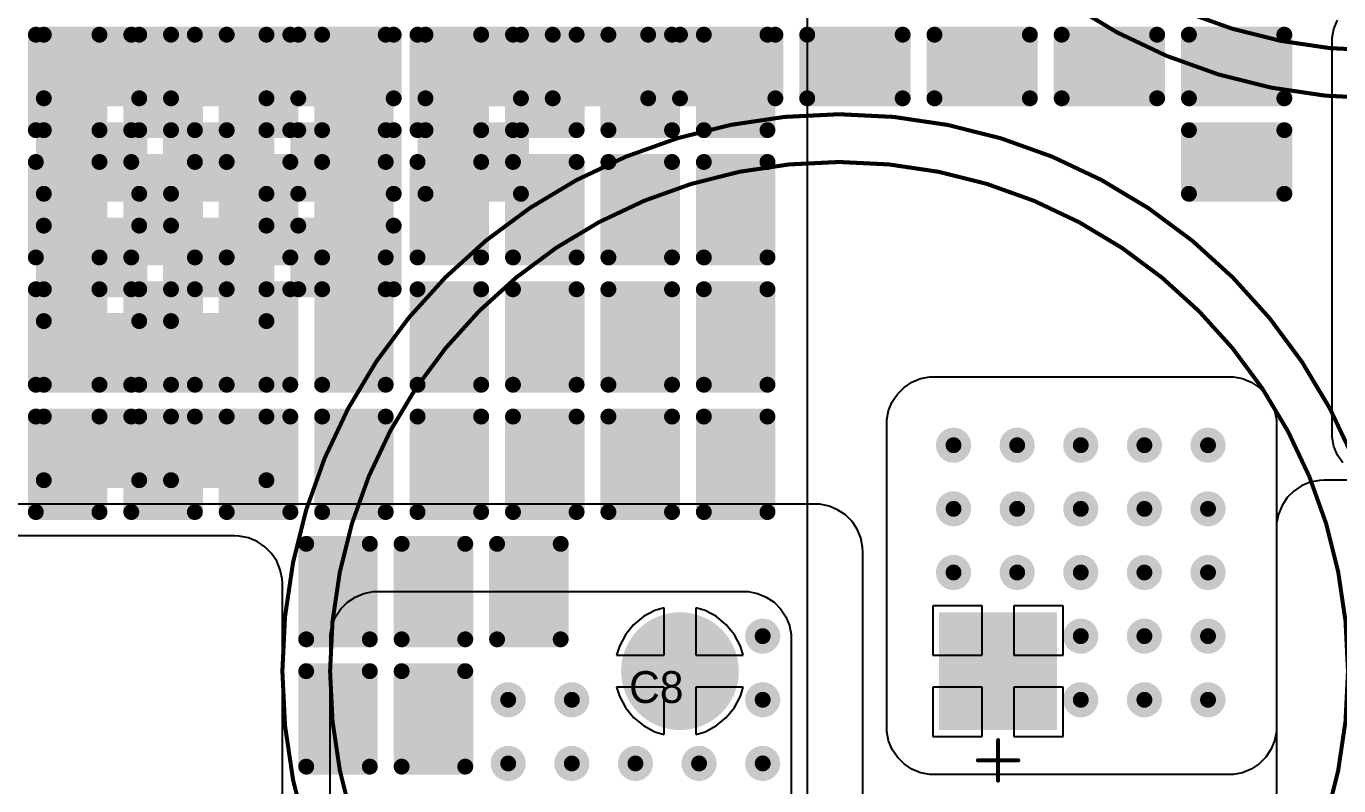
# Model space of a CAD drawing. Header units: millimetres. Extents: x 25 to 183, y 185 to 406.
# Drawn here: x 116.85 to 158.11, y 343.3 to 367.16 of the extents above; entities that cross this region are included whole.
import ezdxf

# ---------------------------------------------------------------- set-up
doc = ezdxf.new("R2010")
doc.units = ezdxf.units.MM
for name, color, linetype in [('BottomLayer', 5, 'Continuous'), ('BottomSolder', 6, 'Continuous'), ('Mechanical13', 56, 'Continuous'), ('MultiLayer', 9, 'Continuous'), ('PadHoleLayer', 156, 'Continuous'), ('TopLayer', 1, 'Continuous'), ('TopOverlay', 2, 'Continuous'), ('TopSolder', 216, 'Continuous'), ('ViaHoleLayer', 16, 'Continuous')]:
    doc.layers.add(name, color=color, linetype=linetype)

# ---------------------------------------------------------------- blocks, each defined once
blk = doc.blocks.new('EL_D35_H45_LS10_1876')
at = {"layer": 'BottomLayer', "const_width": 1.75}
blk.add_lwpolyline([(9.125, 0, 1), (10.875, 0, 1)], format="xyb", close=True, dxfattribs=at)
at = {"layer": 'BottomLayer'}
blk.add_solid([(-1.75, -1.75), (1.75, -1.75), (-1.75, 1.75), (1.75, 1.75)], dxfattribs=at)
at = {"layer": 'BottomSolder', "const_width": 1.852}
blk.add_lwpolyline([(9.074, 0, 1), (10.926, 0, 1)], format="xyb", close=True, dxfattribs=at)
at = {"layer": 'BottomSolder'}
blk.add_solid([(-1.852, -1.852), (1.852, -1.852), (-1.852, 1.852), (1.852, 1.852)], dxfattribs=at)
at = {"layer": 'Mechanical13'}
for points, const_width in [([(22.5, 0, 1), (-12.5, 0, 1)], 0.127), ([(22.5, 0, 1), (-12.5, 0, 1)], 0.127), ([(21, 0, 1), (-11, 0, 1)], 0.127), ([(-12.532, 0, 1), (-12.468, 0, 1)], 0.0635), ([(-12.532, 0, 1), (-12.468, 0, 1)], 0.0635), ([(-11.032, 0, 1), (-10.968, 0, 1)], 0.0635), ([(20.968, 0, 1), (21.032, 0, 1)], 0.0635), ([(22.468, 0, 1), (22.532, 0, 1)], 0.0635), ([(22.468, 0, 1), (22.532, 0, 1)], 0.0635)]:
    blk.add_lwpolyline(points, format="xyb", close=True, dxfattribs=dict(at, const_width=const_width))
at = {"layer": 'MultiLayer', "const_width": 1.75}
blk.add_lwpolyline([(9.125, 0, 1), (10.875, 0, 1)], format="xyb", close=True, dxfattribs=at)
at = {"layer": 'MultiLayer'}
blk.add_solid([(-1.75, -1.75), (1.75, -1.75), (-1.75, 1.75), (1.75, 1.75)], dxfattribs=at)
at = {"layer": 'PadHoleLayer', "const_width": 1.1}
for points in [[(-0.55, 0, 1), (0.55, 0, 1)], [(9.45, 0, 1), (10.55, 0, 1)]]:
    blk.add_lwpolyline(points, format="xyb", close=True, dxfattribs=at)
at = {"layer": 'TopLayer', "const_width": 1.75}
blk.add_lwpolyline([(9.125, 0, 1), (10.875, 0, 1)], format="xyb", close=True, dxfattribs=at)
at = {"layer": 'TopLayer'}
blk.add_solid([(-1.75, -1.75), (1.75, -1.75), (-1.75, 1.75), (1.75, 1.75)], dxfattribs=at)
at = {"layer": 'TopOverlay'}
for points, const_width in [([(22.5, 0, 1), (-12.5, 0, 1)], 0.127), ([(-0.032, 3.438, 1), (0.032, 3.438, 1)], 0.0635), ([(-0.667, 2.803, 1), (-0.603, 2.803, 1)], 0.0635), ([(0.603, 2.803, 1), (0.667, 2.803, 1)], 0.0635), ([(-0.032, 2.168, 1), (0.032, 2.168, 1)], 0.0635), ([(-13.589, 0.425, 1), (-13.462, 0.425, 1)], 0.127), ([(-12.532, 0, 1), (-12.468, 0, 1)], 0.0635), ([(22.468, 0, 1), (22.532, 0, 1)], 0.0635), ([(-14.214, -0.175, 1), (-14.087, -0.175, 1)], 0.127), ([(-12.964, -0.175, 1), (-12.837, -0.175, 1)], 0.127), ([(-13.589, -0.825, 1), (-13.462, -0.825, 1)], 0.127)]:
    blk.add_lwpolyline(points, format="xyb", close=True, dxfattribs=dict(at, const_width=const_width))
for points, const_width in [([(0, 3.438), (0, 2.168)], 0.127), ([(0.635, 2.803), (-0.635, 2.803)], 0.127), ([(-13.525, 0.425), (-13.525, -0.825)], 0.254), ([(-12.9, -0.175), (-14.15, -0.175)], 0.254)]:
    blk.add_lwpolyline(points, dxfattribs=dict(at, const_width=const_width))
at = {"layer": 'TopSolder', "const_width": 1.852}
blk.add_lwpolyline([(9.074, 0, 1), (10.926, 0, 1)], format="xyb", close=True, dxfattribs=at)
at = {"layer": 'TopSolder'}
blk.add_solid([(-1.852, -1.852), (1.852, -1.852), (-1.852, 1.852), (1.852, 1.852)], dxfattribs=at)
blk = doc.blocks.new('EL_D35_H45_LS10_1877')
at = {"layer": 'BottomLayer', "const_width": 1.75}
blk.add_lwpolyline([(9.125, 0, 1), (10.875, 0, 1)], format="xyb", close=True, dxfattribs=at)
at = {"layer": 'BottomLayer'}
blk.add_solid([(-1.75, -1.75), (1.75, -1.75), (-1.75, 1.75), (1.75, 1.75)], dxfattribs=at)
at = {"layer": 'BottomSolder', "const_width": 1.852}
blk.add_lwpolyline([(9.074, 0, 1), (10.926, 0, 1)], format="xyb", close=True, dxfattribs=at)
at = {"layer": 'BottomSolder'}
blk.add_solid([(-1.852, -1.852), (1.852, -1.852), (-1.852, 1.852), (1.852, 1.852)], dxfattribs=at)
at = {"layer": 'Mechanical13'}
for points, const_width in [([(22.5, 0, 1), (-12.5, 0, 1)], 0.127), ([(22.5, 0, 1), (-12.5, 0, 1)], 0.127), ([(21, 0, 1), (-11, 0, 1)], 0.127), ([(-12.532, 0, 1), (-12.468, 0, 1)], 0.0635), ([(-12.532, 0, 1), (-12.468, 0, 1)], 0.0635), ([(-11.032, 0, 1), (-10.968, 0, 1)], 0.0635), ([(20.968, 0, 1), (21.032, 0, 1)], 0.0635), ([(22.468, 0, 1), (22.532, 0, 1)], 0.0635), ([(22.468, 0, 1), (22.532, 0, 1)], 0.0635)]:
    blk.add_lwpolyline(points, format="xyb", close=True, dxfattribs=dict(at, const_width=const_width))
at = {"layer": 'MultiLayer', "const_width": 1.75}
blk.add_lwpolyline([(9.125, 0, 1), (10.875, 0, 1)], format="xyb", close=True, dxfattribs=at)
at = {"layer": 'MultiLayer'}
blk.add_solid([(-1.75, -1.75), (1.75, -1.75), (-1.75, 1.75), (1.75, 1.75)], dxfattribs=at)
at = {"layer": 'PadHoleLayer', "const_width": 1.1}
for points in [[(-0.55, 0, 1), (0.55, 0, 1)], [(9.45, 0, 1), (10.55, 0, 1)]]:
    blk.add_lwpolyline(points, format="xyb", close=True, dxfattribs=at)
at = {"layer": 'TopLayer', "const_width": 1.75}
blk.add_lwpolyline([(9.125, 0, 1), (10.875, 0, 1)], format="xyb", close=True, dxfattribs=at)
at = {"layer": 'TopLayer'}
blk.add_solid([(-1.75, -1.75), (1.75, -1.75), (-1.75, 1.75), (1.75, 1.75)], dxfattribs=at)
at = {"layer": 'TopOverlay'}
for points, const_width in [([(22.5, 0, 1), (-12.5, 0, 1)], 0.127), ([(-0.032, 3.438, 1), (0.032, 3.438, 1)], 0.0635), ([(-0.667, 2.803, 1), (-0.603, 2.803, 1)], 0.0635), ([(0.603, 2.803, 1), (0.667, 2.803, 1)], 0.0635), ([(-0.032, 2.168, 1), (0.032, 2.168, 1)], 0.0635), ([(-13.589, 0.425, 1), (-13.462, 0.425, 1)], 0.127), ([(-12.532, 0, 1), (-12.468, 0, 1)], 0.0635), ([(22.468, 0, 1), (22.532, 0, 1)], 0.0635), ([(-14.214, -0.175, 1), (-14.087, -0.175, 1)], 0.127), ([(-12.964, -0.175, 1), (-12.837, -0.175, 1)], 0.127), ([(-13.589, -0.825, 1), (-13.462, -0.825, 1)], 0.127)]:
    blk.add_lwpolyline(points, format="xyb", close=True, dxfattribs=dict(at, const_width=const_width))
for points, const_width in [([(0, 3.438), (0, 2.168)], 0.127), ([(0.635, 2.803), (-0.635, 2.803)], 0.127), ([(-13.525, 0.425), (-13.525, -0.825)], 0.254), ([(-12.9, -0.175), (-14.15, -0.175)], 0.254)]:
    blk.add_lwpolyline(points, dxfattribs=dict(at, const_width=const_width))
at = {"layer": 'TopSolder', "const_width": 1.852}
blk.add_lwpolyline([(9.074, 0, 1), (10.926, 0, 1)], format="xyb", close=True, dxfattribs=at)
at = {"layer": 'TopSolder'}
blk.add_solid([(-1.852, -1.852), (1.852, -1.852), (-1.852, 1.852), (1.852, 1.852)], dxfattribs=at)

msp = doc.modelspace()

# ---------------------------------------------------------------- linework, layer by layer
at = {"layer": 'BottomLayer'}
for p, q in [((141.4, 371.65), (141.4, 342.649)), ((157.958, 367.088), (158.071, 367.361)), ((157.9, 366.798), (157.958, 367.088)), ((157.9, 366.65), (157.9, 366.798)), ((157.9, 354.4), (157.9, 366.65)), ((144.689, 355.979), (144.962, 356.092)), ((144.962, 356.092), (145.252, 356.15)), ((145.252, 356.15), (145.4, 356.15)), ((145.4, 356.15), (154.65, 356.15)), ((154.65, 356.15), (154.65, 356.15)), ((154.65, 356.15), (154.65, 356.15)), ((154.65, 356.15), (154.798, 356.15)), ((154.798, 356.15), (155.088, 356.092)), ((155.088, 356.092), (155.361, 355.979)), ((144.235, 355.606), (144.444, 355.815)), ((144.444, 355.815), (144.689, 355.979)), ((155.361, 355.979), (155.606, 355.815)), ((155.606, 355.815), (155.815, 355.606)), ((143.958, 355.088), (144.071, 355.361)), ((144.071, 355.361), (144.235, 355.606)), ((155.815, 355.606), (155.979, 355.361)), ((155.979, 355.361), (156.092, 355.088)), ((143.9, 354.798), (143.958, 355.088)), ((156.092, 355.088), (156.15, 354.798)), ((143.9, 354.65), (143.9, 354.798)), ((143.9, 354.53), (143.9, 354.65)), ((143.9, 354.65), (143.9, 354.65)), ((143.9, 354.65), (143.9, 354.65)), ((143.9, 345.15), (143.9, 354.53)), ((156.15, 354.798), (156.15, 354.65)), ((156.15, 354.65), (156.15, 345.15)), ((157.9, 354.252), (157.9, 354.4)), ((157.9, 354.4), (157.9, 354.4)), ((157.958, 353.962), (157.9, 354.252)), ((158.071, 353.689), (157.958, 353.962)), ((158.235, 353.444), (158.071, 353.689)), ((123.4, 351.15), (80.9, 351.15)), ((123.547, 351.143), (123.4, 351.15)), ((123.835, 351.085), (123.547, 351.143)), ((124.107, 350.973), (123.835, 351.085)), ((124.352, 350.81), (124.107, 350.973)), ((124.56, 350.602), (124.352, 350.81)), ((124.723, 350.357), (124.56, 350.602)), ((124.835, 350.085), (124.723, 350.357)), ((124.893, 349.797), (124.835, 350.085)), ((124.9, 349.65), (124.893, 349.797)), ((124.9, 325.9), (124.9, 349.65)), ((124.9, 349.65), (124.9, 349.65)), ((124.9, 349.65), (124.9, 349.65)), ((143.9, 345.002), (143.9, 345.15)), ((143.958, 344.712), (143.9, 345.002)), ((156.15, 345.002), (156.092, 344.712)), ((156.15, 345.15), (156.15, 345.15)), ((156.15, 345.15), (156.15, 345.002)), ((144.071, 344.439), (143.958, 344.712)), ((156.092, 344.712), (155.979, 344.439)), ((144.235, 344.194), (144.071, 344.439)), ((144.444, 343.985), (144.235, 344.194)), ((155.815, 344.194), (155.606, 343.985)), ((155.979, 344.439), (155.815, 344.194)), ((144.689, 343.821), (144.444, 343.985)), ((144.962, 343.708), (144.689, 343.821)), ((155.361, 343.821), (155.088, 343.708)), ((155.606, 343.985), (155.361, 343.821)), ((145.252, 343.65), (144.962, 343.708)), ((145.4, 343.65), (145.252, 343.65)), ((154.65, 343.65), (145.4, 343.65)), ((154.798, 343.65), (154.65, 343.65)), ((155.088, 343.708), (154.798, 343.65))]:
    msp.add_line(p, q, dxfattribs=at)
at = {"layer": 'BottomLayer', "const_width": 0.45}
for points in [[(145.775, 354, 1), (146.225, 354, 1)], [(147.775, 354, 1), (148.225, 354, 1)], [(149.775, 354, 1), (150.225, 354, 1)], [(151.775, 354, 1), (152.225, 354, 1)], [(153.775, 354, 1), (154.225, 354, 1)], [(145.775, 352, 1), (146.225, 352, 1)], [(147.775, 352, 1), (148.225, 352, 1)], [(149.775, 352, 1), (150.225, 352, 1)], [(151.775, 352, 1), (152.225, 352, 1)], [(153.775, 352, 1), (154.225, 352, 1)], [(145.775, 350, 1), (146.225, 350, 1)], [(147.775, 350, 1), (148.225, 350, 1)], [(149.775, 350, 1), (150.225, 350, 1)], [(151.775, 350, 1), (152.225, 350, 1)], [(153.775, 350, 1), (154.225, 350, 1)], [(139.775, 348, 1), (140.225, 348, 1)], [(149.775, 348, 1), (150.225, 348, 1)], [(151.775, 348, 1), (152.225, 348, 1)], [(153.775, 348, 1), (154.225, 348, 1)], [(131.775, 346, 1), (132.225, 346, 1)], [(133.775, 346, 1), (134.225, 346, 1)], [(139.775, 346, 1), (140.225, 346, 1)], [(149.775, 346, 1), (150.225, 346, 1)], [(151.775, 346, 1), (152.225, 346, 1)], [(153.775, 346, 1), (154.225, 346, 1)], [(131.775, 344, 1), (132.225, 344, 1)], [(133.775, 344, 1), (134.225, 344, 1)], [(135.775, 344, 1), (136.225, 344, 1)], [(137.775, 344, 1), (138.225, 344, 1)], [(139.775, 344, 1), (140.225, 344, 1)]]:
    msp.add_lwpolyline(points, format="xyb", close=True, dxfattribs=at)
at = {"layer": 'BottomSolder'}
for points, const_width in [([(117.025, 366.9, 1), (117.275, 366.9, 1)], 0.25), ([(119.025, 366.9, 1), (119.275, 366.9, 1)], 0.25), ([(120.025, 366.9, 1), (120.275, 366.9, 1)], 0.25), ([(122.025, 366.9, 1), (122.275, 366.9, 1)], 0.25), ([(123.025, 366.9, 1), (123.275, 366.9, 1)], 0.25), ([(125.025, 366.9, 1), (125.275, 366.9, 1)], 0.25), ([(126.025, 366.9, 1), (126.275, 366.9, 1)], 0.25), ([(128.025, 366.9, 1), (128.275, 366.9, 1)], 0.25), ([(129.025, 366.9, 1), (129.275, 366.9, 1)], 0.25), ([(131.025, 366.9, 1), (131.275, 366.9, 1)], 0.25), ([(132.025, 366.9, 1), (132.275, 366.9, 1)], 0.25), ([(134.025, 366.9, 1), (134.275, 366.9, 1)], 0.25), ([(135.025, 366.9, 1), (135.275, 366.9, 1)], 0.25), ([(137.025, 366.9, 1), (137.275, 366.9, 1)], 0.25), ([(138.025, 366.9, 1), (138.275, 366.9, 1)], 0.25), ([(140.025, 366.9, 1), (140.275, 366.9, 1)], 0.25), ([(117.025, 363.9, 1), (117.275, 363.9, 1)], 0.25), ([(119.025, 363.9, 1), (119.275, 363.9, 1)], 0.25), ([(120.025, 363.9, 1), (120.275, 363.9, 1)], 0.25), ([(122.025, 363.9, 1), (122.275, 363.9, 1)], 0.25), ([(123.025, 363.9, 1), (123.275, 363.9, 1)], 0.25), ([(125.025, 363.9, 1), (125.275, 363.9, 1)], 0.25), ([(126.025, 363.9, 1), (126.275, 363.9, 1)], 0.25), ([(128.025, 363.9, 1), (128.275, 363.9, 1)], 0.25), ([(129.025, 363.9, 1), (129.275, 363.9, 1)], 0.25), ([(131.025, 363.9, 1), (131.275, 363.9, 1)], 0.25), ([(132.025, 363.9, 1), (132.275, 363.9, 1)], 0.25), ([(134.025, 363.9, 1), (134.275, 363.9, 1)], 0.25), ([(135.025, 363.9, 1), (135.275, 363.9, 1)], 0.25), ([(137.025, 363.9, 1), (137.275, 363.9, 1)], 0.25), ([(138.025, 363.9, 1), (138.275, 363.9, 1)], 0.25), ([(140.025, 363.9, 1), (140.275, 363.9, 1)], 0.25), ([(117.025, 362.9, 1), (117.275, 362.9, 1)], 0.25), ([(119.025, 362.9, 1), (119.275, 362.9, 1)], 0.25), ([(120.025, 362.9, 1), (120.275, 362.9, 1)], 0.25), ([(122.025, 362.9, 1), (122.275, 362.9, 1)], 0.25), ([(123.025, 362.9, 1), (123.275, 362.9, 1)], 0.25), ([(125.025, 362.9, 1), (125.275, 362.9, 1)], 0.25), ([(126.025, 362.9, 1), (126.275, 362.9, 1)], 0.25), ([(128.025, 362.9, 1), (128.275, 362.9, 1)], 0.25), ([(129.025, 362.9, 1), (129.275, 362.9, 1)], 0.25), ([(131.025, 362.9, 1), (131.275, 362.9, 1)], 0.25), ([(132.025, 362.9, 1), (132.275, 362.9, 1)], 0.25), ([(134.025, 362.9, 1), (134.275, 362.9, 1)], 0.25), ([(135.025, 362.9, 1), (135.275, 362.9, 1)], 0.25), ([(137.025, 362.9, 1), (137.275, 362.9, 1)], 0.25), ([(138.025, 362.9, 1), (138.275, 362.9, 1)], 0.25), ([(140.025, 362.9, 1), (140.275, 362.9, 1)], 0.25), ([(117.025, 359.9, 1), (117.275, 359.9, 1)], 0.25), ([(119.025, 359.9, 1), (119.275, 359.9, 1)], 0.25), ([(120.025, 359.9, 1), (120.275, 359.9, 1)], 0.25), ([(122.025, 359.9, 1), (122.275, 359.9, 1)], 0.25), ([(123.025, 359.9, 1), (123.275, 359.9, 1)], 0.25), ([(125.025, 359.9, 1), (125.275, 359.9, 1)], 0.25), ([(126.025, 359.9, 1), (126.275, 359.9, 1)], 0.25), ([(128.025, 359.9, 1), (128.275, 359.9, 1)], 0.25), ([(129.025, 359.9, 1), (129.275, 359.9, 1)], 0.25), ([(131.025, 359.9, 1), (131.275, 359.9, 1)], 0.25), ([(132.025, 359.9, 1), (132.275, 359.9, 1)], 0.25), ([(134.025, 359.9, 1), (134.275, 359.9, 1)], 0.25), ([(135.025, 359.9, 1), (135.275, 359.9, 1)], 0.25), ([(137.025, 359.9, 1), (137.275, 359.9, 1)], 0.25), ([(138.025, 359.9, 1), (138.275, 359.9, 1)], 0.25), ([(140.025, 359.9, 1), (140.275, 359.9, 1)], 0.25), ([(117.025, 358.9, 1), (117.275, 358.9, 1)], 0.25), ([(119.025, 358.9, 1), (119.275, 358.9, 1)], 0.25), ([(120.025, 358.9, 1), (120.275, 358.9, 1)], 0.25), ([(122.025, 358.9, 1), (122.275, 358.9, 1)], 0.25), ([(123.025, 358.9, 1), (123.275, 358.9, 1)], 0.25), ([(125.025, 358.9, 1), (125.275, 358.9, 1)], 0.25), ([(126.025, 358.9, 1), (126.275, 358.9, 1)], 0.25), ([(128.025, 358.9, 1), (128.275, 358.9, 1)], 0.25), ([(129.025, 358.9, 1), (129.275, 358.9, 1)], 0.25), ([(131.025, 358.9, 1), (131.275, 358.9, 1)], 0.25), ([(132.025, 358.9, 1), (132.275, 358.9, 1)], 0.25), ([(134.025, 358.9, 1), (134.275, 358.9, 1)], 0.25), ([(135.025, 358.9, 1), (135.275, 358.9, 1)], 0.25), ([(137.025, 358.9, 1), (137.275, 358.9, 1)], 0.25), ([(138.025, 358.9, 1), (138.275, 358.9, 1)], 0.25), ([(140.025, 358.9, 1), (140.275, 358.9, 1)], 0.25), ([(117.025, 355.9, 1), (117.275, 355.9, 1)], 0.25), ([(119.025, 355.9, 1), (119.275, 355.9, 1)], 0.25), ([(120.025, 355.9, 1), (120.275, 355.9, 1)], 0.25), ([(122.025, 355.9, 1), (122.275, 355.9, 1)], 0.25), ([(123.025, 355.9, 1), (123.275, 355.9, 1)], 0.25), ([(125.025, 355.9, 1), (125.275, 355.9, 1)], 0.25), ([(126.025, 355.9, 1), (126.275, 355.9, 1)], 0.25), ([(128.025, 355.9, 1), (128.275, 355.9, 1)], 0.25), ([(129.025, 355.9, 1), (129.275, 355.9, 1)], 0.25), ([(131.025, 355.9, 1), (131.275, 355.9, 1)], 0.25), ([(132.025, 355.9, 1), (132.275, 355.9, 1)], 0.25), ([(134.025, 355.9, 1), (134.275, 355.9, 1)], 0.25), ([(135.025, 355.9, 1), (135.275, 355.9, 1)], 0.25), ([(137.025, 355.9, 1), (137.275, 355.9, 1)], 0.25), ([(138.025, 355.9, 1), (138.275, 355.9, 1)], 0.25), ([(140.025, 355.9, 1), (140.275, 355.9, 1)], 0.25), ([(117.025, 354.9, 1), (117.275, 354.9, 1)], 0.25), ([(119.025, 354.9, 1), (119.275, 354.9, 1)], 0.25), ([(120.025, 354.9, 1), (120.275, 354.9, 1)], 0.25), ([(122.025, 354.9, 1), (122.275, 354.9, 1)], 0.25), ([(123.025, 354.9, 1), (123.275, 354.9, 1)], 0.25), ([(125.025, 354.9, 1), (125.275, 354.9, 1)], 0.25), ([(126.025, 354.9, 1), (126.275, 354.9, 1)], 0.25), ([(128.025, 354.9, 1), (128.275, 354.9, 1)], 0.25), ([(129.025, 354.9, 1), (129.275, 354.9, 1)], 0.25), ([(131.025, 354.9, 1), (131.275, 354.9, 1)], 0.25), ([(132.025, 354.9, 1), (132.275, 354.9, 1)], 0.25), ([(134.025, 354.9, 1), (134.275, 354.9, 1)], 0.25), ([(135.025, 354.9, 1), (135.275, 354.9, 1)], 0.25), ([(137.025, 354.9, 1), (137.275, 354.9, 1)], 0.25), ([(138.025, 354.9, 1), (138.275, 354.9, 1)], 0.25), ([(140.025, 354.9, 1), (140.275, 354.9, 1)], 0.25), ([(145.724, 354, 1), (146.276, 354, 1)], 0.552), ([(147.724, 354, 1), (148.276, 354, 1)], 0.552), ([(149.724, 354, 1), (150.276, 354, 1)], 0.552), ([(151.724, 354, 1), (152.276, 354, 1)], 0.552), ([(153.724, 354, 1), (154.276, 354, 1)], 0.552), ([(145.724, 352, 1), (146.276, 352, 1)], 0.552), ([(147.724, 352, 1), (148.276, 352, 1)], 0.552), ([(149.724, 352, 1), (150.276, 352, 1)], 0.552), ([(151.724, 352, 1), (152.276, 352, 1)], 0.552), ([(153.724, 352, 1), (154.276, 352, 1)], 0.552), ([(117.025, 351.9, 1), (117.275, 351.9, 1)], 0.25), ([(119.025, 351.9, 1), (119.275, 351.9, 1)], 0.25), ([(120.025, 351.9, 1), (120.275, 351.9, 1)], 0.25), ([(122.025, 351.9, 1), (122.275, 351.9, 1)], 0.25), ([(123.025, 351.9, 1), (123.275, 351.9, 1)], 0.25), ([(125.025, 351.9, 1), (125.275, 351.9, 1)], 0.25), ([(126.025, 351.9, 1), (126.275, 351.9, 1)], 0.25), ([(128.025, 351.9, 1), (128.275, 351.9, 1)], 0.25), ([(129.025, 351.9, 1), (129.275, 351.9, 1)], 0.25), ([(131.025, 351.9, 1), (131.275, 351.9, 1)], 0.25), ([(132.025, 351.9, 1), (132.275, 351.9, 1)], 0.25), ([(134.025, 351.9, 1), (134.275, 351.9, 1)], 0.25), ([(135.025, 351.9, 1), (135.275, 351.9, 1)], 0.25), ([(137.025, 351.9, 1), (137.275, 351.9, 1)], 0.25), ([(138.025, 351.9, 1), (138.275, 351.9, 1)], 0.25), ([(140.025, 351.9, 1), (140.275, 351.9, 1)], 0.25), ([(125.525, 350.9, 1), (125.775, 350.9, 1)], 0.25), ([(127.525, 350.9, 1), (127.775, 350.9, 1)], 0.25), ([(128.525, 350.9, 1), (128.775, 350.9, 1)], 0.25), ([(130.525, 350.9, 1), (130.775, 350.9, 1)], 0.25), ([(131.525, 350.9, 1), (131.775, 350.9, 1)], 0.25), ([(133.525, 350.9, 1), (133.775, 350.9, 1)], 0.25), ([(145.724, 350, 1), (146.276, 350, 1)], 0.552), ([(147.724, 350, 1), (148.276, 350, 1)], 0.552), ([(149.724, 350, 1), (150.276, 350, 1)], 0.552), ([(151.724, 350, 1), (152.276, 350, 1)], 0.552), ([(153.724, 350, 1), (154.276, 350, 1)], 0.552), ([(139.724, 348, 1), (140.276, 348, 1)], 0.552), ([(149.724, 348, 1), (150.276, 348, 1)], 0.552), ([(151.724, 348, 1), (152.276, 348, 1)], 0.552), ([(153.724, 348, 1), (154.276, 348, 1)], 0.552), ([(125.525, 347.9, 1), (125.775, 347.9, 1)], 0.25), ([(127.525, 347.9, 1), (127.775, 347.9, 1)], 0.25), ([(128.525, 347.9, 1), (128.775, 347.9, 1)], 0.25), ([(130.525, 347.9, 1), (130.775, 347.9, 1)], 0.25), ([(131.525, 347.9, 1), (131.775, 347.9, 1)], 0.25), ([(133.525, 347.9, 1), (133.775, 347.9, 1)], 0.25), ([(125.525, 346.9, 1), (125.775, 346.9, 1)], 0.25), ([(127.525, 346.9, 1), (127.775, 346.9, 1)], 0.25), ([(128.525, 346.9, 1), (128.775, 346.9, 1)], 0.25), ([(130.525, 346.9, 1), (130.775, 346.9, 1)], 0.25), ([(131.724, 346, 1), (132.276, 346, 1)], 0.552), ([(133.724, 346, 1), (134.276, 346, 1)], 0.552), ([(139.724, 346, 1), (140.276, 346, 1)], 0.552), ([(149.724, 346, 1), (150.276, 346, 1)], 0.552), ([(151.724, 346, 1), (152.276, 346, 1)], 0.552), ([(153.724, 346, 1), (154.276, 346, 1)], 0.552), ([(131.724, 344, 1), (132.276, 344, 1)], 0.552), ([(133.724, 344, 1), (134.276, 344, 1)], 0.552), ([(135.724, 344, 1), (136.276, 344, 1)], 0.552), ([(137.724, 344, 1), (138.276, 344, 1)], 0.552), ([(139.724, 344, 1), (140.276, 344, 1)], 0.552), ([(125.525, 343.9, 1), (125.775, 343.9, 1)], 0.25), ([(127.525, 343.9, 1), (127.775, 343.9, 1)], 0.25), ([(128.525, 343.9, 1), (128.775, 343.9, 1)], 0.25), ([(130.525, 343.9, 1), (130.775, 343.9, 1)], 0.25)]:
    msp.add_lwpolyline(points, format="xyb", close=True, dxfattribs=dict(at, const_width=const_width))
for points in [[(119.4, 363.9), (119.4, 366.9), (116.9, 363.9), (116.9, 366.9)], [(119.15, 363.65), (119.15, 367.15), (117.15, 363.65), (117.15, 367.15)], [(122.4, 363.9), (122.4, 366.9), (119.9, 363.9), (119.9, 366.9)], [(122.15, 363.65), (122.15, 367.15), (120.15, 363.65), (120.15, 367.15)], [(125.4, 363.9), (125.4, 366.9), (122.9, 363.9), (122.9, 366.9)], [(125.15, 363.65), (125.15, 367.15), (123.15, 363.65), (123.15, 367.15)], [(128.4, 363.9), (128.4, 366.9), (125.9, 363.9), (125.9, 366.9)], [(128.15, 363.65), (128.15, 367.15), (126.15, 363.65), (126.15, 367.15)], [(131.4, 363.9), (131.4, 366.9), (128.9, 363.9), (128.9, 366.9)], [(131.15, 363.65), (131.15, 367.15), (129.15, 363.65), (129.15, 367.15)], [(134.4, 363.9), (134.4, 366.9), (131.9, 363.9), (131.9, 366.9)], [(134.15, 363.65), (134.15, 367.15), (132.15, 363.65), (132.15, 367.15)], [(137.4, 363.9), (137.4, 366.9), (134.9, 363.9), (134.9, 366.9)], [(137.15, 363.65), (137.15, 367.15), (135.15, 363.65), (135.15, 367.15)], [(140.4, 363.9), (140.4, 366.9), (137.9, 363.9), (137.9, 366.9)], [(140.15, 363.65), (140.15, 367.15), (138.15, 363.65), (138.15, 367.15)], [(119.15, 359.65), (119.15, 363.15), (117.15, 359.65), (117.15, 363.15)], [(122.15, 359.65), (122.15, 363.15), (120.15, 359.65), (120.15, 363.15)], [(125.15, 359.65), (125.15, 363.15), (123.15, 359.65), (123.15, 363.15)], [(128.15, 359.65), (128.15, 363.15), (126.15, 359.65), (126.15, 363.15)], [(131.15, 359.65), (131.15, 363.15), (129.15, 359.65), (129.15, 363.15)], [(134.15, 359.65), (134.15, 363.15), (132.15, 359.65), (132.15, 363.15)], [(137.15, 359.65), (137.15, 363.15), (135.15, 359.65), (135.15, 363.15)], [(140.15, 359.65), (140.15, 363.15), (138.15, 359.65), (138.15, 363.15)], [(119.4, 359.9), (119.4, 362.9), (116.9, 359.9), (116.9, 362.9)], [(122.4, 359.9), (122.4, 362.9), (119.9, 359.9), (119.9, 362.9)], [(125.4, 359.9), (125.4, 362.9), (122.9, 359.9), (122.9, 362.9)], [(128.4, 359.9), (128.4, 362.9), (125.9, 359.9), (125.9, 362.9)], [(131.4, 359.9), (131.4, 362.9), (128.9, 359.9), (128.9, 362.9)], [(134.4, 359.9), (134.4, 362.9), (131.9, 359.9), (131.9, 362.9)], [(137.4, 359.9), (137.4, 362.9), (134.9, 359.9), (134.9, 362.9)], [(140.4, 359.9), (140.4, 362.9), (137.9, 359.9), (137.9, 362.9)], [(119.15, 355.65), (119.15, 359.15), (117.15, 355.65), (117.15, 359.15)], [(122.15, 355.65), (122.15, 359.15), (120.15, 355.65), (120.15, 359.15)], [(125.15, 355.65), (125.15, 359.15), (123.15, 355.65), (123.15, 359.15)], [(128.15, 355.65), (128.15, 359.15), (126.15, 355.65), (126.15, 359.15)], [(131.15, 355.65), (131.15, 359.15), (129.15, 355.65), (129.15, 359.15)], [(134.15, 355.65), (134.15, 359.15), (132.15, 355.65), (132.15, 359.15)], [(137.15, 355.65), (137.15, 359.15), (135.15, 355.65), (135.15, 359.15)], [(140.15, 355.65), (140.15, 359.15), (138.15, 355.65), (138.15, 359.15)], [(119.4, 355.9), (119.4, 358.9), (116.9, 355.9), (116.9, 358.9)], [(122.4, 355.9), (122.4, 358.9), (119.9, 355.9), (119.9, 358.9)], [(125.4, 355.9), (125.4, 358.9), (122.9, 355.9), (122.9, 358.9)], [(128.4, 355.9), (128.4, 358.9), (125.9, 355.9), (125.9, 358.9)], [(131.4, 355.9), (131.4, 358.9), (128.9, 355.9), (128.9, 358.9)], [(134.4, 355.9), (134.4, 358.9), (131.9, 355.9), (131.9, 358.9)], [(137.4, 355.9), (137.4, 358.9), (134.9, 355.9), (134.9, 358.9)], [(140.4, 355.9), (140.4, 358.9), (137.9, 355.9), (137.9, 358.9)], [(119.4, 351.9), (119.4, 354.9), (116.9, 351.9), (116.9, 354.9)], [(119.15, 351.65), (119.15, 355.15), (117.15, 351.65), (117.15, 355.15)], [(122.4, 351.9), (122.4, 354.9), (119.9, 351.9), (119.9, 354.9)], [(122.15, 351.65), (122.15, 355.15), (120.15, 351.65), (120.15, 355.15)], [(125.4, 351.9), (125.4, 354.9), (122.9, 351.9), (122.9, 354.9)], [(125.15, 351.65), (125.15, 355.15), (123.15, 351.65), (123.15, 355.15)], [(128.4, 351.9), (128.4, 354.9), (125.9, 351.9), (125.9, 354.9)], [(128.15, 351.65), (128.15, 355.15), (126.15, 351.65), (126.15, 355.15)], [(131.4, 351.9), (131.4, 354.9), (128.9, 351.9), (128.9, 354.9)], [(131.15, 351.65), (131.15, 355.15), (129.15, 351.65), (129.15, 355.15)], [(134.4, 351.9), (134.4, 354.9), (131.9, 351.9), (131.9, 354.9)], [(134.15, 351.65), (134.15, 355.15), (132.15, 351.65), (132.15, 355.15)], [(137.4, 351.9), (137.4, 354.9), (134.9, 351.9), (134.9, 354.9)], [(137.15, 351.65), (137.15, 355.15), (135.15, 351.65), (135.15, 355.15)], [(140.4, 351.9), (140.4, 354.9), (137.9, 351.9), (137.9, 354.9)], [(140.15, 351.65), (140.15, 355.15), (138.15, 351.65), (138.15, 355.15)], [(127.65, 347.65), (127.65, 351.15), (125.65, 347.65), (125.65, 351.15)], [(130.65, 347.65), (130.65, 351.15), (128.65, 347.65), (128.65, 351.15)], [(133.65, 347.65), (133.65, 351.15), (131.65, 347.65), (131.65, 351.15)], [(127.9, 347.9), (127.9, 350.9), (125.4, 347.9), (125.4, 350.9)], [(130.9, 347.9), (130.9, 350.9), (128.4, 347.9), (128.4, 350.9)], [(133.9, 347.9), (133.9, 350.9), (131.4, 347.9), (131.4, 350.9)], [(127.65, 343.65), (127.65, 347.15), (125.65, 343.65), (125.65, 347.15)], [(130.65, 343.65), (130.65, 347.15), (128.65, 343.65), (128.65, 347.15)], [(127.9, 343.9), (127.9, 346.9), (125.4, 343.9), (125.4, 346.9)], [(130.9, 343.9), (130.9, 346.9), (128.4, 343.9), (128.4, 346.9)]]:
    msp.add_solid(points, dxfattribs=at)
at = {"layer": 'MultiLayer', "const_width": 0.45}
for points in [[(145.775, 354, 1), (146.225, 354, 1)], [(147.775, 354, 1), (148.225, 354, 1)], [(149.775, 354, 1), (150.225, 354, 1)], [(151.775, 354, 1), (152.225, 354, 1)], [(153.775, 354, 1), (154.225, 354, 1)], [(145.775, 352, 1), (146.225, 352, 1)], [(147.775, 352, 1), (148.225, 352, 1)], [(149.775, 352, 1), (150.225, 352, 1)], [(151.775, 352, 1), (152.225, 352, 1)], [(153.775, 352, 1), (154.225, 352, 1)], [(145.775, 350, 1), (146.225, 350, 1)], [(147.775, 350, 1), (148.225, 350, 1)], [(149.775, 350, 1), (150.225, 350, 1)], [(151.775, 350, 1), (152.225, 350, 1)], [(153.775, 350, 1), (154.225, 350, 1)], [(139.775, 348, 1), (140.225, 348, 1)], [(149.775, 348, 1), (150.225, 348, 1)], [(151.775, 348, 1), (152.225, 348, 1)], [(153.775, 348, 1), (154.225, 348, 1)], [(131.775, 346, 1), (132.225, 346, 1)], [(133.775, 346, 1), (134.225, 346, 1)], [(139.775, 346, 1), (140.225, 346, 1)], [(149.775, 346, 1), (150.225, 346, 1)], [(151.775, 346, 1), (152.225, 346, 1)], [(153.775, 346, 1), (154.225, 346, 1)], [(131.775, 344, 1), (132.225, 344, 1)], [(133.775, 344, 1), (134.225, 344, 1)], [(135.775, 344, 1), (136.225, 344, 1)], [(137.775, 344, 1), (138.225, 344, 1)], [(139.775, 344, 1), (140.225, 344, 1)]]:
    msp.add_lwpolyline(points, format="xyb", close=True, dxfattribs=at)
at = {"layer": 'TopLayer'}
for p, q in [((157.215, 352.835), (156.943, 352.723)), ((157.503, 352.893), (157.215, 352.835)), ((157.65, 352.9), (157.503, 352.893)), ((169.15, 352.9), (157.65, 352.9)), ((157.65, 352.9), (157.65, 352.9)), ((156.698, 352.56), (156.49, 352.352)), ((156.943, 352.723), (156.698, 352.56)), ((141.65, 352.15), (62.9, 352.15)), ((141.797, 352.143), (141.65, 352.15)), ((142.086, 352.085), (141.797, 352.143)), ((142.357, 351.973), (142.086, 352.085)), ((142.602, 351.81), (142.357, 351.973)), ((156.327, 352.107), (156.215, 351.835)), ((156.49, 352.352), (156.327, 352.107)), ((142.81, 351.602), (142.602, 351.81)), ((142.973, 351.357), (142.81, 351.602)), ((156.215, 351.835), (156.157, 351.547)), ((143.085, 351.086), (142.973, 351.357)), ((156.157, 351.547), (156.15, 351.4)), ((156.15, 351.4), (156.15, 331.15)), ((143.143, 350.797), (143.085, 351.086)), ((143.15, 350.65), (143.143, 350.797)), ((143.15, 320.15), (143.15, 350.65)), ((143.15, 350.65), (143.15, 350.65)), ((143.15, 350.65), (143.15, 350.65)), ((126.944, 349.065), (127.189, 349.229)), ((127.189, 349.229), (127.462, 349.342)), ((127.462, 349.342), (127.752, 349.4)), ((127.752, 349.4), (127.9, 349.4)), ((127.9, 349.4), (127.9, 349.4)), ((127.9, 349.4), (139.4, 349.4)), ((139.4, 349.4), (139.548, 349.4)), ((139.548, 349.4), (139.838, 349.342)), ((139.838, 349.342), (140.111, 349.229)), ((140.111, 349.229), (140.356, 349.065)), ((126.571, 348.611), (126.735, 348.856)), ((126.735, 348.856), (126.944, 349.065)), ((136.612, 348.803), (136.256, 348.613)), ((136.9, 348.891), (136.612, 348.803)), ((136.9, 347.4), (136.9, 348.891)), ((138.188, 348.803), (137.9, 348.891)), ((137.9, 348.891), (137.9, 347.4)), ((138.544, 348.613), (138.188, 348.803)), ((140.356, 349.065), (140.565, 348.856)), ((140.565, 348.856), (140.729, 348.611)), ((146.9, 348.95), (145.35, 348.95)), ((145.35, 348.95), (145.35, 347.4)), ((146.9, 347.4), (146.9, 348.95)), ((149.45, 348.95), (147.9, 348.95)), ((147.9, 348.95), (147.9, 347.4)), ((149.45, 347.4), (149.45, 348.95)), ((126.4, 348.048), (126.458, 348.338)), ((126.458, 348.338), (126.571, 348.611)), ((135.943, 348.357), (135.687, 348.044)), ((136.256, 348.613), (135.943, 348.357)), ((138.857, 348.357), (138.544, 348.613)), ((139.113, 348.044), (138.857, 348.357)), ((140.729, 348.611), (140.842, 348.338)), ((140.842, 348.338), (140.9, 348.048)), ((126.4, 347.9), (126.4, 348.048)), ((126.4, 337.9), (126.4, 347.9)), ((135.687, 348.044), (135.497, 347.688)), ((139.303, 347.688), (139.113, 348.044)), ((140.9, 348.048), (140.9, 347.9)), ((140.9, 347.9), (140.9, 347.9)), ((140.9, 347.9), (140.9, 347.9)), ((140.9, 347.9), (140.9, 337.9)), ((135.497, 347.688), (135.409, 347.4)), ((139.391, 347.4), (139.303, 347.688)), ((135.409, 347.4), (136.9, 347.4)), ((137.9, 347.4), (139.391, 347.4)), ((145.35, 347.4), (146.9, 347.4)), ((147.9, 347.4), (149.45, 347.4)), ((136.9, 346.4), (135.409, 346.4)), ((135.409, 346.4), (135.497, 346.112)), ((136.9, 344.909), (136.9, 346.4)), ((139.391, 346.4), (137.9, 346.4)), ((137.9, 346.4), (137.9, 344.909)), ((139.303, 346.112), (139.391, 346.4)), ((146.9, 346.4), (145.35, 346.4)), ((145.35, 346.4), (145.35, 344.85)), ((146.9, 344.85), (146.9, 346.4)), ((149.45, 346.4), (147.9, 346.4)), ((147.9, 346.4), (147.9, 344.85)), ((149.45, 344.85), (149.45, 346.4)), ((135.497, 346.112), (135.687, 345.756)), ((139.113, 345.756), (139.303, 346.112)), ((135.687, 345.756), (135.943, 345.443)), ((135.943, 345.443), (136.256, 345.187)), ((138.544, 345.187), (138.857, 345.443)), ((138.857, 345.443), (139.113, 345.756)), ((136.256, 345.187), (136.612, 344.997)), ((136.612, 344.997), (136.9, 344.909)), ((137.9, 344.909), (138.188, 344.997)), ((138.188, 344.997), (138.544, 345.187)), ((145.35, 344.85), (146.9, 344.85)), ((147.9, 344.85), (149.45, 344.85))]:
    msp.add_line(p, q, dxfattribs=at)
at = {"layer": 'TopLayer', "const_width": 0.45}
for points in [[(145.775, 354, 1), (146.225, 354, 1)], [(147.775, 354, 1), (148.225, 354, 1)], [(149.775, 354, 1), (150.225, 354, 1)], [(151.775, 354, 1), (152.225, 354, 1)], [(153.775, 354, 1), (154.225, 354, 1)], [(145.775, 352, 1), (146.225, 352, 1)], [(147.775, 352, 1), (148.225, 352, 1)], [(149.775, 352, 1), (150.225, 352, 1)], [(151.775, 352, 1), (152.225, 352, 1)], [(153.775, 352, 1), (154.225, 352, 1)], [(145.775, 350, 1), (146.225, 350, 1)], [(147.775, 350, 1), (148.225, 350, 1)], [(149.775, 350, 1), (150.225, 350, 1)], [(151.775, 350, 1), (152.225, 350, 1)], [(153.775, 350, 1), (154.225, 350, 1)], [(139.775, 348, 1), (140.225, 348, 1)], [(149.775, 348, 1), (150.225, 348, 1)], [(151.775, 348, 1), (152.225, 348, 1)], [(153.775, 348, 1), (154.225, 348, 1)], [(131.775, 346, 1), (132.225, 346, 1)], [(133.775, 346, 1), (134.225, 346, 1)], [(139.775, 346, 1), (140.225, 346, 1)], [(149.775, 346, 1), (150.225, 346, 1)], [(151.775, 346, 1), (152.225, 346, 1)], [(153.775, 346, 1), (154.225, 346, 1)], [(131.775, 344, 1), (132.225, 344, 1)], [(133.775, 344, 1), (134.225, 344, 1)], [(135.775, 344, 1), (136.225, 344, 1)], [(137.775, 344, 1), (138.225, 344, 1)], [(139.775, 344, 1), (140.225, 344, 1)]]:
    msp.add_lwpolyline(points, format="xyb", close=True, dxfattribs=at)
at = {"layer": 'TopSolder'}
for points, const_width in [([(117.275, 366.9, 1), (117.525, 366.9, 1)], 0.25), ([(120.275, 366.9, 1), (120.525, 366.9, 1)], 0.25), ([(121.275, 366.9, 1), (121.525, 366.9, 1)], 0.25), ([(124.275, 366.9, 1), (124.525, 366.9, 1)], 0.25), ([(125.275, 366.9, 1), (125.525, 366.9, 1)], 0.25), ([(128.275, 366.9, 1), (128.525, 366.9, 1)], 0.25), ([(129.275, 366.9, 1), (129.525, 366.9, 1)], 0.25), ([(132.275, 366.9, 1), (132.525, 366.9, 1)], 0.25), ([(133.275, 366.9, 1), (133.525, 366.9, 1)], 0.25), ([(136.275, 366.9, 1), (136.525, 366.9, 1)], 0.25), ([(137.275, 366.9, 1), (137.525, 366.9, 1)], 0.25), ([(140.275, 366.9, 1), (140.525, 366.9, 1)], 0.25), ([(141.275, 366.9, 1), (141.525, 366.9, 1)], 0.25), ([(144.275, 366.9, 1), (144.525, 366.9, 1)], 0.25), ([(145.275, 366.9, 1), (145.525, 366.9, 1)], 0.25), ([(148.275, 366.9, 1), (148.525, 366.9, 1)], 0.25), ([(149.275, 366.9, 1), (149.525, 366.9, 1)], 0.25), ([(152.275, 366.9, 1), (152.525, 366.9, 1)], 0.25), ([(153.275, 366.9, 1), (153.525, 366.9, 1)], 0.25), ([(156.275, 366.9, 1), (156.525, 366.9, 1)], 0.25), ([(117.275, 364.9, 1), (117.525, 364.9, 1)], 0.25), ([(120.275, 364.9, 1), (120.525, 364.9, 1)], 0.25), ([(121.275, 364.9, 1), (121.525, 364.9, 1)], 0.25), ([(124.275, 364.9, 1), (124.525, 364.9, 1)], 0.25), ([(125.275, 364.9, 1), (125.525, 364.9, 1)], 0.25), ([(128.275, 364.9, 1), (128.525, 364.9, 1)], 0.25), ([(129.275, 364.9, 1), (129.525, 364.9, 1)], 0.25), ([(132.275, 364.9, 1), (132.525, 364.9, 1)], 0.25), ([(133.275, 364.9, 1), (133.525, 364.9, 1)], 0.25), ([(136.275, 364.9, 1), (136.525, 364.9, 1)], 0.25), ([(137.275, 364.9, 1), (137.525, 364.9, 1)], 0.25), ([(140.275, 364.9, 1), (140.525, 364.9, 1)], 0.25), ([(141.275, 364.9, 1), (141.525, 364.9, 1)], 0.25), ([(144.275, 364.9, 1), (144.525, 364.9, 1)], 0.25), ([(145.275, 364.9, 1), (145.525, 364.9, 1)], 0.25), ([(148.275, 364.9, 1), (148.525, 364.9, 1)], 0.25), ([(149.275, 364.9, 1), (149.525, 364.9, 1)], 0.25), ([(152.275, 364.9, 1), (152.525, 364.9, 1)], 0.25), ([(153.275, 364.9, 1), (153.525, 364.9, 1)], 0.25), ([(156.275, 364.9, 1), (156.525, 364.9, 1)], 0.25), ([(117.275, 363.9, 1), (117.525, 363.9, 1)], 0.25), ([(120.275, 363.9, 1), (120.525, 363.9, 1)], 0.25), ([(121.275, 363.9, 1), (121.525, 363.9, 1)], 0.25), ([(124.275, 363.9, 1), (124.525, 363.9, 1)], 0.25), ([(125.275, 363.9, 1), (125.525, 363.9, 1)], 0.25), ([(128.275, 363.9, 1), (128.525, 363.9, 1)], 0.25), ([(129.275, 363.9, 1), (129.525, 363.9, 1)], 0.25), ([(132.275, 363.9, 1), (132.525, 363.9, 1)], 0.25), ([(153.275, 363.9, 1), (153.525, 363.9, 1)], 0.25), ([(156.275, 363.9, 1), (156.525, 363.9, 1)], 0.25), ([(117.275, 361.9, 1), (117.525, 361.9, 1)], 0.25), ([(120.275, 361.9, 1), (120.525, 361.9, 1)], 0.25), ([(121.275, 361.9, 1), (121.525, 361.9, 1)], 0.25), ([(124.275, 361.9, 1), (124.525, 361.9, 1)], 0.25), ([(125.275, 361.9, 1), (125.525, 361.9, 1)], 0.25), ([(128.275, 361.9, 1), (128.525, 361.9, 1)], 0.25), ([(129.275, 361.9, 1), (129.525, 361.9, 1)], 0.25), ([(132.275, 361.9, 1), (132.525, 361.9, 1)], 0.25), ([(153.275, 361.9, 1), (153.525, 361.9, 1)], 0.25), ([(156.275, 361.9, 1), (156.525, 361.9, 1)], 0.25), ([(117.275, 360.9, 1), (117.525, 360.9, 1)], 0.25), ([(120.275, 360.9, 1), (120.525, 360.9, 1)], 0.25), ([(121.275, 360.9, 1), (121.525, 360.9, 1)], 0.25), ([(124.275, 360.9, 1), (124.525, 360.9, 1)], 0.25), ([(125.275, 360.9, 1), (125.525, 360.9, 1)], 0.25), ([(128.275, 360.9, 1), (128.525, 360.9, 1)], 0.25), ([(117.275, 358.9, 1), (117.525, 358.9, 1)], 0.25), ([(120.275, 358.9, 1), (120.525, 358.9, 1)], 0.25), ([(121.275, 358.9, 1), (121.525, 358.9, 1)], 0.25), ([(124.275, 358.9, 1), (124.525, 358.9, 1)], 0.25), ([(125.275, 358.9, 1), (125.525, 358.9, 1)], 0.25), ([(128.275, 358.9, 1), (128.525, 358.9, 1)], 0.25), ([(117.275, 357.9, 1), (117.525, 357.9, 1)], 0.25), ([(120.275, 357.9, 1), (120.525, 357.9, 1)], 0.25), ([(121.275, 357.9, 1), (121.525, 357.9, 1)], 0.25), ([(124.275, 357.9, 1), (124.525, 357.9, 1)], 0.25), ([(117.275, 355.9, 1), (117.525, 355.9, 1)], 0.25), ([(120.275, 355.9, 1), (120.525, 355.9, 1)], 0.25), ([(121.275, 355.9, 1), (121.525, 355.9, 1)], 0.25), ([(124.275, 355.9, 1), (124.525, 355.9, 1)], 0.25), ([(117.275, 354.9, 1), (117.525, 354.9, 1)], 0.25), ([(120.275, 354.9, 1), (120.525, 354.9, 1)], 0.25), ([(121.275, 354.9, 1), (121.525, 354.9, 1)], 0.25), ([(124.275, 354.9, 1), (124.525, 354.9, 1)], 0.25), ([(145.724, 354, 1), (146.276, 354, 1)], 0.552), ([(147.724, 354, 1), (148.276, 354, 1)], 0.552), ([(149.724, 354, 1), (150.276, 354, 1)], 0.552), ([(151.724, 354, 1), (152.276, 354, 1)], 0.552), ([(153.724, 354, 1), (154.276, 354, 1)], 0.552), ([(117.275, 352.9, 1), (117.525, 352.9, 1)], 0.25), ([(120.275, 352.9, 1), (120.525, 352.9, 1)], 0.25), ([(121.275, 352.9, 1), (121.525, 352.9, 1)], 0.25), ([(124.275, 352.9, 1), (124.525, 352.9, 1)], 0.25), ([(145.724, 352, 1), (146.276, 352, 1)], 0.552), ([(147.724, 352, 1), (148.276, 352, 1)], 0.552), ([(149.724, 352, 1), (150.276, 352, 1)], 0.552), ([(151.724, 352, 1), (152.276, 352, 1)], 0.552), ([(153.724, 352, 1), (154.276, 352, 1)], 0.552), ([(145.724, 350, 1), (146.276, 350, 1)], 0.552), ([(147.724, 350, 1), (148.276, 350, 1)], 0.552), ([(149.724, 350, 1), (150.276, 350, 1)], 0.552), ([(151.724, 350, 1), (152.276, 350, 1)], 0.552), ([(153.724, 350, 1), (154.276, 350, 1)], 0.552), ([(139.724, 348, 1), (140.276, 348, 1)], 0.552), ([(149.724, 348, 1), (150.276, 348, 1)], 0.552), ([(151.724, 348, 1), (152.276, 348, 1)], 0.552), ([(153.724, 348, 1), (154.276, 348, 1)], 0.552), ([(131.724, 346, 1), (132.276, 346, 1)], 0.552), ([(133.724, 346, 1), (134.276, 346, 1)], 0.552), ([(139.724, 346, 1), (140.276, 346, 1)], 0.552), ([(149.724, 346, 1), (150.276, 346, 1)], 0.552), ([(151.724, 346, 1), (152.276, 346, 1)], 0.552), ([(153.724, 346, 1), (154.276, 346, 1)], 0.552), ([(131.724, 344, 1), (132.276, 344, 1)], 0.552), ([(133.724, 344, 1), (134.276, 344, 1)], 0.552), ([(135.724, 344, 1), (136.276, 344, 1)], 0.552), ([(137.724, 344, 1), (138.276, 344, 1)], 0.552), ([(139.724, 344, 1), (140.276, 344, 1)], 0.552)]:
    msp.add_lwpolyline(points, format="xyb", close=True, dxfattribs=dict(at, const_width=const_width))
for points in [[(117.15, 364.9), (120.65, 364.9), (117.15, 366.9), (120.65, 366.9)], [(117.4, 364.65), (120.4, 364.65), (117.4, 367.15), (120.4, 367.15)], [(121.15, 364.9), (124.65, 364.9), (121.15, 366.9), (124.65, 366.9)], [(121.4, 364.65), (124.4, 364.65), (121.4, 367.15), (124.4, 367.15)], [(125.15, 364.9), (128.65, 364.9), (125.15, 366.9), (128.65, 366.9)], [(125.4, 364.65), (128.4, 364.65), (125.4, 367.15), (128.4, 367.15)], [(129.15, 364.9), (132.65, 364.9), (129.15, 366.9), (132.65, 366.9)], [(129.4, 364.65), (132.4, 364.65), (129.4, 367.15), (132.4, 367.15)], [(133.15, 364.9), (136.65, 364.9), (133.15, 366.9), (136.65, 366.9)], [(133.4, 364.65), (136.4, 364.65), (133.4, 367.15), (136.4, 367.15)], [(137.15, 364.9), (140.65, 364.9), (137.15, 366.9), (140.65, 366.9)], [(137.4, 364.65), (140.4, 364.65), (137.4, 367.15), (140.4, 367.15)], [(141.15, 364.9), (144.65, 364.9), (141.15, 366.9), (144.65, 366.9)], [(141.4, 364.65), (144.4, 364.65), (141.4, 367.15), (144.4, 367.15)], [(145.15, 364.9), (148.65, 364.9), (145.15, 366.9), (148.65, 366.9)], [(145.4, 364.65), (148.4, 364.65), (145.4, 367.15), (148.4, 367.15)], [(149.15, 364.9), (152.65, 364.9), (149.15, 366.9), (152.65, 366.9)], [(149.4, 364.65), (152.4, 364.65), (149.4, 367.15), (152.4, 367.15)], [(153.15, 364.9), (156.65, 364.9), (153.15, 366.9), (156.65, 366.9)], [(153.4, 364.65), (156.4, 364.65), (153.4, 367.15), (156.4, 367.15)], [(117.4, 361.65), (120.4, 361.65), (117.4, 364.15), (120.4, 364.15)], [(121.4, 361.65), (124.4, 361.65), (121.4, 364.15), (124.4, 364.15)], [(125.4, 361.65), (128.4, 361.65), (125.4, 364.15), (128.4, 364.15)], [(129.4, 361.65), (132.4, 361.65), (129.4, 364.15), (132.4, 364.15)], [(153.4, 361.65), (156.4, 361.65), (153.4, 364.15), (156.4, 364.15)], [(117.15, 361.9), (120.65, 361.9), (117.15, 363.9), (120.65, 363.9)], [(121.15, 361.9), (124.65, 361.9), (121.15, 363.9), (124.65, 363.9)], [(125.15, 361.9), (128.65, 361.9), (125.15, 363.9), (128.65, 363.9)], [(129.15, 361.9), (132.65, 361.9), (129.15, 363.9), (132.65, 363.9)], [(153.15, 361.9), (156.65, 361.9), (153.15, 363.9), (156.65, 363.9)], [(117.4, 358.65), (120.4, 358.65), (117.4, 361.15), (120.4, 361.15)], [(121.4, 358.65), (124.4, 358.65), (121.4, 361.15), (124.4, 361.15)], [(125.4, 358.65), (128.4, 358.65), (125.4, 361.15), (128.4, 361.15)], [(117.15, 358.9), (120.65, 358.9), (117.15, 360.9), (120.65, 360.9)], [(121.15, 358.9), (124.65, 358.9), (121.15, 360.9), (124.65, 360.9)], [(125.15, 358.9), (128.65, 358.9), (125.15, 360.9), (128.65, 360.9)], [(117.15, 355.9), (120.65, 355.9), (117.15, 357.9), (120.65, 357.9)], [(117.4, 355.65), (120.4, 355.65), (117.4, 358.15), (120.4, 358.15)], [(121.15, 355.9), (124.65, 355.9), (121.15, 357.9), (124.65, 357.9)], [(121.4, 355.65), (124.4, 355.65), (121.4, 358.15), (124.4, 358.15)], [(117.15, 352.9), (120.65, 352.9), (117.15, 354.9), (120.65, 354.9)], [(117.4, 352.65), (120.4, 352.65), (117.4, 355.15), (120.4, 355.15)], [(121.15, 352.9), (124.65, 352.9), (121.15, 354.9), (124.65, 354.9)], [(121.4, 352.65), (124.4, 352.65), (121.4, 355.15), (124.4, 355.15)]]:
    msp.add_solid(points, dxfattribs=at)
at = {"layer": 'ViaHoleLayer', "const_width": 0.25}
for points in [[(145.875, 354, 1), (146.125, 354, 1)], [(147.875, 354, 1), (148.125, 354, 1)], [(149.875, 354, 1), (150.125, 354, 1)], [(151.875, 354, 1), (152.125, 354, 1)], [(153.875, 354, 1), (154.125, 354, 1)], [(145.875, 352, 1), (146.125, 352, 1)], [(147.875, 352, 1), (148.125, 352, 1)], [(149.875, 352, 1), (150.125, 352, 1)], [(151.875, 352, 1), (152.125, 352, 1)], [(153.875, 352, 1), (154.125, 352, 1)], [(145.875, 350, 1), (146.125, 350, 1)], [(147.875, 350, 1), (148.125, 350, 1)], [(149.875, 350, 1), (150.125, 350, 1)], [(151.875, 350, 1), (152.125, 350, 1)], [(153.875, 350, 1), (154.125, 350, 1)], [(139.875, 348, 1), (140.125, 348, 1)], [(149.875, 348, 1), (150.125, 348, 1)], [(151.875, 348, 1), (152.125, 348, 1)], [(153.875, 348, 1), (154.125, 348, 1)], [(131.875, 346, 1), (132.125, 346, 1)], [(133.875, 346, 1), (134.125, 346, 1)], [(139.875, 346, 1), (140.125, 346, 1)], [(149.875, 346, 1), (150.125, 346, 1)], [(151.875, 346, 1), (152.125, 346, 1)], [(153.875, 346, 1), (154.125, 346, 1)], [(131.875, 344, 1), (132.125, 344, 1)], [(133.875, 344, 1), (134.125, 344, 1)], [(135.875, 344, 1), (136.125, 344, 1)], [(137.875, 344, 1), (138.125, 344, 1)], [(139.875, 344, 1), (140.125, 344, 1)]]:
    msp.add_lwpolyline(points, format="xyb", close=True, dxfattribs=at)

# ---------------------------------------------------------------- block references
at = {"rotation": 180}
for name, p in [('EL_D35_H45_LS10_1877', (164.4, 382.4)), ('EL_D35_H45_LS10_1876', (147.4, 346.9))]:
    msp.add_blockref(name, p, dxfattribs=at)

# ---------------------------------------------------------------- texts
at = {"layer": 'TopOverlay'}
msp.add_text('C8', height=1, dxfattribs=at).set_placement((135.8, 345.9))

doc.saveas('drawing.dxf')
